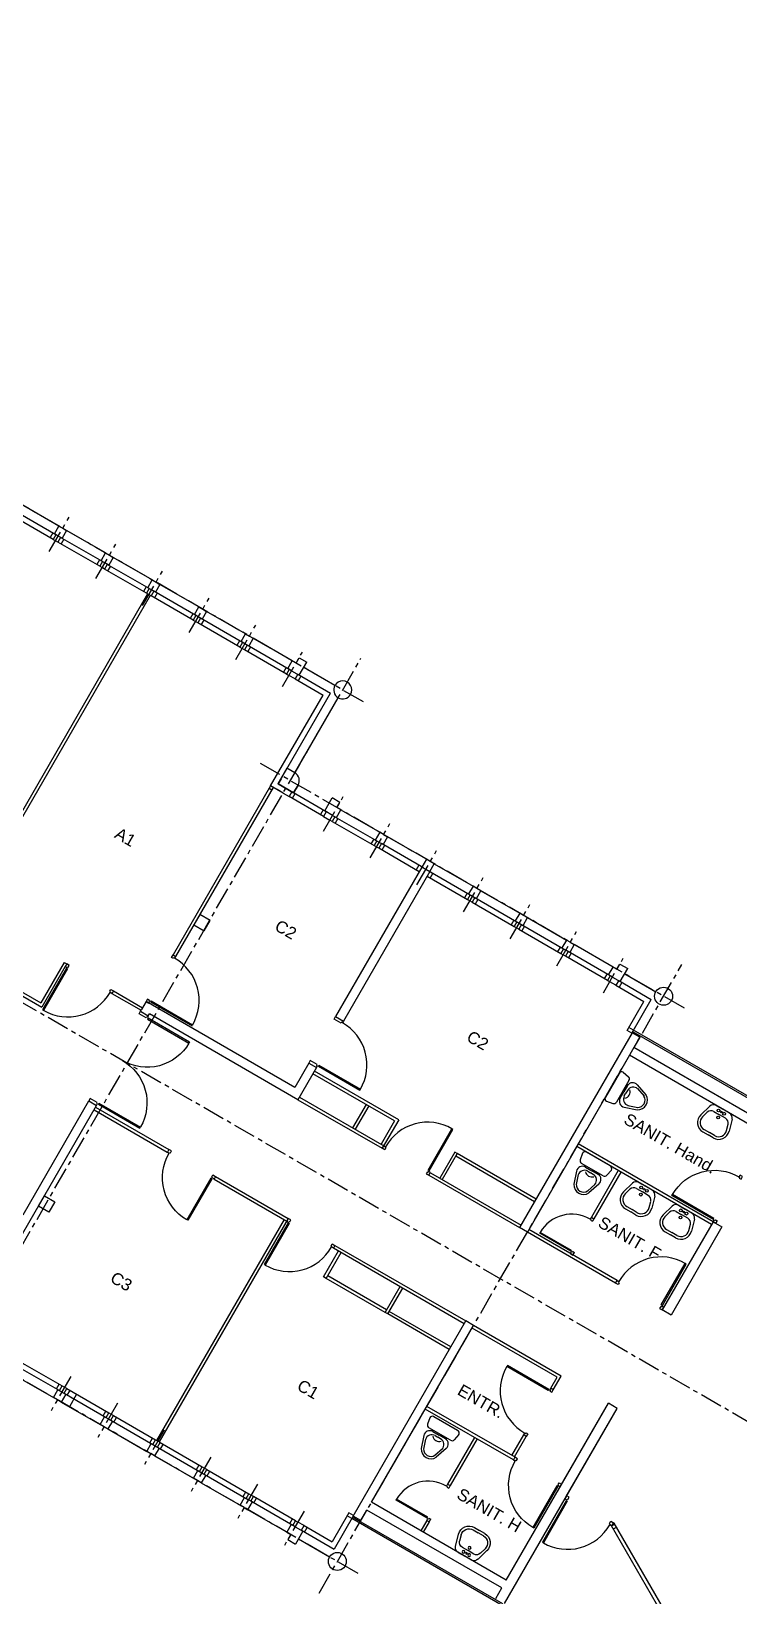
# Model space of a CAD drawing. Extents: x 1614 to 26454, y 2920 to 16595.
# Drawn here: x 4450 to 5632, y 8244 to 10857 of the extents above; entities that cross this region are included whole.
import ezdxf

# ---------------------------------------------------------------- set-up
doc = ezdxf.new("R2010")
doc.units = 0
doc.header["$MEASUREMENT"] = 0
doc.linetypes.add('AXES', pattern=[2, 1.25, -0.25, 0.25, -0.25])
doc.layers.get('0').update_dxf_attribs({"linetype": 'CONTINUOUS'})
for name, color, linetype in [('BA_APPUI_FENETRE', 140, 'CONTINUOUS'), ('BA_AXE_TRAME', 253, 'AXES'), ('BA_BARDAGE', 1, 'CONTINUOUS'), ('BA_CLOISON_EXISTANTE', 4, 'CONTINUOUS'), ('BA_DOUBLAGE', 134, 'CONTINUOUS'), ('BA_MENUIS_EXTERIEURE', 6, 'CONTINUOUS'), ('BA_MENUIS_INTERIEURE', 202, 'CONTINUOUS'), ('BA_STRUCTURE', 5, 'CONTINUOUS'), ('EQ_SANITAIRE', 60, 'CONTINUOUS'), ('TXT_REP_PIECE', 3, 'CONTINUOUS')]:
    doc.layers.add(name, color=color, linetype=linetype)

# ---------------------------------------------------------------- blocks, each defined once
blk = doc.blocks.new('WC')
for p, q in [((-5, 27.9), (-16.3, 25.7)), ((-35.6, 21.6), (-56.7, 14.5)), ((-39.3, 16.2), (-55.4, 10.7)), ((-26.4, 5.3), (-26.4, 0)), ((-26.4, -5.3), (-26.4, 0)), ((-20.3, 14), (-22.5, 14)), ((-22.4, 12.2), (-22.4, 0)), ((-22.4, -12.2), (-22.4, 0)), ((-20.3, -20.8), (-20.3, 20.8)), ((0, -22.9), (0, 22.9)), ((-35.6, -21.6), (-56.7, -14.5)), ((-39.3, -16.2), (-55.4, -10.7)), ((-20.3, -14), (-22.5, -14)), ((-5, -27.9), (-16.3, -25.7))]:
    blk.add_line(p, q)
for centre, radius, start, end in [((-5, 22.9), 5, 0, 90), ((-49.5, 0), 16.2, 116.4444, 180), ((-49.5, -0.4), 16.2, 178.1961, 178.7319), ((-49.5, 0), 16.2, 180, 243.5556), ((-49.5, 0), 12.2, 116.4444, 180), ((-49.5, 0), 12.2, 180, 243.5556), ((-37.4, 5.3), 11, 0, 102.4), ((-32.4, 12.2), 10, 0, 108.6162), ((-21.2, 0), 11.5, 134.9643, 225.0357), ((-15.3, 20.8), 5, 101.0796, 180), ((-37.4, -5.3), 11, 257.6, 0), ((-32.4, -12.2), 10, 251.3838, 0), ((-15.3, -20.8), 5, 180, 258.9204), ((-5, -22.9), 5, 270, 0)]:
    blk.add_arc(centre, radius, start, end)
blk = doc.blocks.new('LAV60')
for p, q in [((-14.4, 0), (0, 0)), ((14.4, 0), (0, 0)), ((-24, -7.3), (-30.4, -29.5)), ((-25.6, -30.9), (-22.3, -19.3)), ((-12.7, -12), (0, -12)), ((12.7, -12), (0, -12)), ((25.6, -30.9), (22.3, -19.3)), ((24, -7.3), (30.4, -29.5)), ((-11.2, -50), (0, -50)), ((-11.2, -55), (0, -55)), ((11.2, -50), (0, -50)), ((11.2, -55), (0, -55))]:
    blk.add_line(p, q)
for centre, radius in [((-6, -6), 2.61), ((0, -17.8), 2.54), ((0, -6), 1.44), ((6, -6), 2.61)]:
    blk.add_circle(centre, radius)
for centre, radius, start, end in [((-14.4, -10), 10, 90, 164.0546), ((14.4, -10), 10, 15.9454, 90), ((-12.7, -22), 10, 90, 164.0546), ((12.7, -22), 10, 15.9454, 90), ((-11.2, -35), 20, 164.0546, 270), ((-11.2, -35), 15, 164.0546, 270), ((11.2, -35), 20, 270, 15.9454), ((11.2, -35), 15, 270, 15.9454)]:
    blk.add_arc(centre, radius, start, end)
blk = doc.blocks.new('P80_5')
for p, q in [((-5.5, 6.5), (-5.5, 86.6)), ((-3.5, 86.5), (-5.5, 86.5)), ((-3.5, 6.5), (-3.5, 86.5)), ((-90, 0), (-90, 5)), ((-90, 5), (-86.5, 5)), ((-85, 0), (-90, 0)), ((-86.5, 5), (-86.5, 3.5)), ((-86.5, 3.5), (-85, 3.5)), ((-85, 3.5), (-85, 0)), ((-3.5, 6.5), (-5.5, 6.5)), ((-5, 3.5), (-5, 0)), ((-3.5, 3.5), (-5, 3.5)), ((-5, 0), (0, 0)), ((0, 5), (-3.5, 5)), ((-3.5, 5), (-3.5, 3.5)), ((0, 0), (0, 5))]:
    blk.add_line(p, q)
for centre, radius, start, end in [((-5.6, 5.7), 80.9, 89.9501, 180.4961), ((-5.5, 6.5), 0, 180, 270), ((-5, 3.5), 0, 180, 270)]:
    blk.add_arc(centre, radius, start, end)
blk = doc.blocks.new('baie1')
at = {"layer": 'BA_APPUI_FENETRE'}
blk.add_line((7.5, -5), (82.5, -5), dxfattribs=at)
at = {"layer": 'BA_DOUBLAGE'}
for p, q in [((4.5, 19), (0, 19)), ((85.5, 19), (90, 19))]:
    blk.add_line(p, q, dxfattribs=at)
at = {"layer": 'BA_MENUIS_EXTERIEURE'}
for p, q in [((4.5, 19), (85.5, 19)), ((4.5, 10), (4.5, 19)), ((4.5, 10), (85.5, 10)), ((10.5, 10), (10.5, 19)), ((79.5, 10), (79.5, 19)), ((85.5, 10), (85.5, 19))]:
    blk.add_line(p, q, dxfattribs=at)
at = {"layer": 'BA_STRUCTURE'}
for points in [[(0, 10), (7.5, 10), (7.5, -5), (0, -5)], [(90, -5), (82.5, -5), (82.5, 10), (90, 10)]]:
    blk.add_lwpolyline(points, dxfattribs=at)
blk = doc.blocks.new('baie2')
at = {"layer": 'BA_DOUBLAGE'}
blk.add_line((-12, 19), (0, 19), dxfattribs=at)
at = {"layer": 'BA_MENUIS_EXTERIEURE'}
for p, q in [((-78.3, 10), (-78.3, 19)), ((-12, 19), (-78.3, 19)), ((-12, 10), (-78.3, 10)), ((-72.3, 10), (-72.3, 19)), ((-18, 10), (-18, 19)), ((-12, 10), (-12, 19))]:
    blk.add_line(p, q, dxfattribs=at)
at = {"layer": 'BA_STRUCTURE'}
for p, q in [((-75, 0), (-75, 10)), ((0, 10), (-15, 10)), ((-15, 10), (-15, -15)), ((0, -15), (-15, -15)), ((0, -5), (0, -15))]:
    blk.add_line(p, q, dxfattribs=at)
blk = doc.blocks.new('P160_15')
for p, q in [((3.5, 16.5), (3.5, 96.5)), ((3.5, 96.5), (5.5, 96.5)), ((5.5, 16.5), (5.5, 96.6)), ((167.5, 16.5), (167.5, 96.6)), ((169.5, 96.5), (167.5, 96.5)), ((169.5, 16.5), (169.5, 96.5)), ((0, 0), (0, 15)), ((0, 15), (3.5, 15)), ((5, 0), (0, 0)), ((3.5, 16.5), (5.5, 16.5)), ((3.5, 15), (3.5, 13.5)), ((3.5, 13.5), (5, 13.5)), ((5, 13.5), (5, 0)), ((169.5, 16.5), (167.5, 16.5)), ((168, 13.5), (168, 0)), ((169.5, 13.5), (168, 13.5)), ((168, 0), (173, 0)), ((169.5, 15), (169.5, 13.5)), ((173, 15), (169.5, 15)), ((173, 0), (173, 15))]:
    blk.add_line(p, q)
for centre, radius, start, end in [((5.6, 15.7), 80.9, 359.5039, 90.0499), ((167.4, 15.7), 80.9, 89.9501, 180.4961), ((5, 13.5), 0, 270, 0), ((5.5, 16.5), 0, 270, 0), ((167.5, 16.5), 0, 180, 270), ((168, 13.5), 0, 180, 270)]:
    blk.add_arc(centre, radius, start, end)

msp = doc.modelspace()

# ---------------------------------------------------------------- linework, layer by layer
at = {"layer": 'BA_APPUI_FENETRE'}
for p, q in [((4957.3, 9764.3), (4905.3, 9794.3)), ((4890.3, 9618.3), (4962.8, 9743.9)), ((5110.1, 9474), (5045.2, 9511.5)), ((5123.1, 9466.5), (5188.1, 9429)), ((5441.4, 9282.8), (5493.3, 9252.8)), ((4500.2, 8567.6), (4565.1, 8530.1)), ((4578.1, 8522.6), (4643.1, 8485.1)), ((4896.4, 8338.8), (4948.3, 8308.8))]:
    msp.add_line(p, q, dxfattribs=at)
at = {"layer": 'BA_AXE_TRAME', "ltscale": 30}
for p, q in [((5004.9, 9736.8), (3065, 10856.8)), ((6329.4, 8140.8), (2705, 10233.3)), ((4480.1, 9987.8), (4513.2, 10045.1)), ((4558, 9942.8), (4591.1, 10000.1)), ((4636, 9897.8), (4669.1, 9955.1)), ((4713.9, 9852.8), (4747, 9910.1)), ((4791.9, 9807.8), (4825, 9865.1)), ((4219.7, 8456.9), (5000.8, 9809.8)), ((4869.8, 9762.8), (4902.9, 9820.1)), ((5541, 9225.3), (4827.3, 9637.4)), ((4938.2, 9521.2), (4971.3, 9578.6)), ((5016.1, 9476.2), (5049.2, 9533.6)), ((5094.1, 9431.2), (5127.2, 9488.6)), ((5172, 9386.2), (5205.1, 9443.6)), ((5250, 9341.2), (5283.1, 9398.6)), ((5327.9, 9296.2), (5361, 9353.6)), ((5405.8, 9251.2), (5438.9, 9308.6)), ((4930.8, 8248.4), (5536.9, 9298.2)), ((4996, 8281.3), (4282.3, 8693.4)), ((4516.2, 8610.4), (4483.1, 8553.1)), ((4594.2, 8565.4), (4561.1, 8508.1)), ((4672.1, 8520.4), (4639, 8463.1)), ((4750.1, 8475.4), (4717, 8418.1)), ((4828, 8430.4), (4794.9, 8373.1)), ((4905.9, 8385.4), (4872.8, 8328.1))]:
    msp.add_line(p, q, dxfattribs=at)
at = {"layer": 'BA_BARDAGE', "ltscale": 30}
for p, q in [((5453.8, 9184.4), (5456.3, 9188.7)), ((5453.8, 9184.4), (5456.3, 9188.7)), ((5706, 9041.1), (5454.8, 9186.1)), ((5707.5, 9043.7), (5456.3, 9188.7)), ((4987.8, 8377.2), (4985.3, 8372.9)), ((5236.5, 8227.9), (4985.3, 8372.9)), ((5238, 8230.5), (4986.8, 8375.5))]:
    msp.add_line(p, q, dxfattribs=at)
at = {"layer": 'BA_CLOISON_EXISTANTE'}
for p, q in [((4644.4, 9917.3), (4301.4, 9323.2)), ((4648.7, 9914.8), (4308.2, 9325.1)), ((4849.9, 9596.6), (4686.9, 9314.3)), ((4854.2, 9594.1), (4691.2, 9311.8)), ((4301.4, 9323.2), (4467.6, 9227.2)), ((4303.9, 9327.6), (4465.8, 9234.1)), ((4504.9, 9301.8), (4465.8, 9234.1)), ((4504.9, 9301.8), (4509.3, 9299.3)), ((4506.8, 9295), (4467.6, 9227.2)), ((4584.7, 9250), (4633.5, 9221.8)), ((4587.2, 9254.3), (4636, 9226.1)), ((5063.8, 9038.9), (4923.1, 9120.1)), ((5057, 9037.1), (4920.6, 9115.8)), ((4895.6, 9072.5), (5036.3, 8991.3)), ((4898.1, 9076.8), (5038.8, 8995.6)), ((4554.9, 9055.6), (4677.3, 8984.9)), ((4557.4, 9059.9), (4679.8, 8989.3)), ((5009.4, 9064.6), (4986.9, 9025.6)), ((5013.7, 9062.1), (4991.2, 9023.1)), ((5057, 9037.1), (5034.5, 8998.1)), ((5063.8, 9038.9), (5036.3, 8991.3)), ((5586.5, 8864.1), (5361.3, 8994.1)), ((5589, 8868.5), (5363.8, 8998.5)), ((5157.4, 8984.9), (5132.4, 8941.6)), ((5161.7, 8982.4), (5136.7, 8939.1)), ((5161.7, 8982.4), (5157.4, 8984.9)), ((4755.3, 8939.9), (4876.7, 8869.8)), ((4757.8, 8944.3), (4879.2, 8874.1)), ((5114.3, 8946.3), (5265.8, 8858.8)), ((5116.8, 8950.6), (5268.3, 8863.1)), ((5430.6, 8954.1), (5385.6, 8876.2)), ((5434.9, 8951.6), (5389.9, 8873.7)), ((4872.4, 8872.3), (4659.4, 8503.4)), ((4879.2, 8874.1), (4663.7, 8500.9)), ((5426.1, 8766.3), (5278.8, 8851.3)), ((5428.6, 8770.6), (5281.3, 8855.6)), ((4938.3, 8776.5), (4963.3, 8819.8)), ((4942.7, 8774), (4967.7, 8817.3)), ((4954.7, 8824.8), (5173.3, 8698.5)), ((4957.2, 8829.1), (5175.8, 8702.9)), ((4942.7, 8774), (4938.3, 8776.5)), ((5041.2, 8717.1), (5066.2, 8760.4)), ((5045.5, 8714.6), (5070.5, 8757.9)), ((5045.5, 8714.6), (5041.2, 8717.1)), ((5328.4, 8609), (5186.3, 8691)), ((5335.2, 8610.9), (5188.8, 8695.4)), ((5317.7, 8590.6), (5328.4, 8609)), ((5322, 8588.1), (5335.2, 8610.9)), ((5255.6, 8470.9), (5108.3, 8555.9)), ((5258.1, 8475.3), (5110.8, 8560.3)), ((5190.6, 8508.4), (5145.6, 8430.5)), ((5194.9, 8505.9), (5149.9, 8428)), ((5252.9, 8478.3), (5272.7, 8512.6)), ((5257.2, 8475.8), (5277, 8510.1)), ((5110.6, 8369.9), (5100.6, 8352.6)), ((5114.9, 8367.4), (5104.9, 8350.1))]:
    msp.add_line(p, q, dxfattribs=at)
at = {"layer": 'BA_DOUBLAGE'}
for p, q in [((4890.7, 9775.1), (4880.4, 9781.1)), ((4870.8, 9584.5), (4860.7, 9590.3)), ((4870.8, 9584.5), (4860.7, 9590.3)), ((4870.8, 9584.5), (4860.7, 9590.3)), ((4870.8, 9584.5), (4860.7, 9590.3)), ((4870.8, 9584.5), (4860.7, 9590.3)), ((4870.8, 9584.5), (4860.7, 9590.3)), ((4870.8, 9584.5), (4860.7, 9590.3)), ((4870.8, 9584.5), (4880.9, 9578.7)), ((4870.8, 9584.5), (4880.9, 9578.7)), ((4870.8, 9584.5), (4880.9, 9578.7)), ((4870.8, 9584.5), (4880.9, 9578.7)), ((4870.8, 9584.5), (4880.9, 9578.7)), ((4870.8, 9584.5), (4880.9, 9578.7)), ((4952.6, 9537.3), (4948.7, 9539.5)), ((5030.6, 9492.3), (5026.7, 9494.5)), ((5178.7, 9406.8), (5182.6, 9404.5)), ((5426.8, 9263.5), (5416.4, 9269.5)), ((4509.6, 8589.9), (4505.7, 8592.1)), ((4579.7, 8549.4), (4583.6, 8547.1)), ((4583.6, 8547.1), (4587.5, 8544.9)), ((4657.7, 8504.4), (4661.6, 8502.1)), ((4905.8, 8361.1), (4895.4, 8367.1))]:
    msp.add_line(p, q, dxfattribs=at)
at = {"layer": 'BA_MENUIS_EXTERIEURE'}
for p, q in [((4895.2, 9782.9), (4890.7, 9775.1)), ((4890.7, 9775.1), (4937.4, 9748.1)), ((4895.2, 9782.9), (4949.7, 9751.4)), ((4900.4, 9779.9), (4895.9, 9772.1)), ((4849.9, 9596.6), (4937.4, 9748.1)), ((4862.3, 9599.8), (4949.7, 9751.4)), ((4870.8, 9584.5), (4849.9, 9596.6)), ((4870.8, 9584.5), (4880.9, 9578.7)), ((5035.1, 9500.1), (5030.6, 9492.3)), ((5098.1, 9453.3), (5030.6, 9492.3)), ((5105.2, 9459.6), (5035.1, 9500.1)), ((5040.3, 9497.1), (5035.8, 9489.3)), ((5097.4, 9464.1), (5092.9, 9456.3)), ((5102.6, 9461.1), (5098.1, 9453.3)), ((5115.6, 9453.6), (5111.1, 9445.8)), ((5111.1, 9445.8), (5178.7, 9406.8)), ((5113, 9455.1), (5183.2, 9414.6)), ((5120.8, 9450.6), (5116.3, 9442.8)), ((5178, 9417.6), (5173.5, 9409.8)), ((5183.2, 9414.6), (5178.7, 9406.8)), ((5431.3, 9271.3), (5426.8, 9263.5)), ((5426.8, 9263.5), (5473.5, 9236.5)), ((5431.3, 9271.3), (5485.8, 9239.8)), ((5436.5, 9268.3), (5432, 9260.5)), ((5445.5, 9188), (5473.5, 9236.5)), ((5453.3, 9183.5), (5485.8, 9239.8)), ((5453.3, 9183.5), (5445.5, 9188)), ((5456.3, 9188.7), (5448.5, 9193.2)), ((4505.1, 8582.1), (4509.6, 8589.9)), ((4505.1, 8582.1), (4575.2, 8541.6)), ((4509.6, 8589.9), (4579.7, 8549.4)), ((4510.3, 8579.1), (4514.8, 8586.9)), ((4525.7, 8580.6), (4513.7, 8559.8)), ((4570, 8544.6), (4574.5, 8552.4)), ((4575.2, 8541.6), (4579.7, 8549.4)), ((4583, 8537.1), (4587.5, 8544.9)), ((4587.5, 8544.9), (4657.7, 8504.4)), ((4583, 8537.1), (4653.2, 8496.6)), ((4588.2, 8534.1), (4592.7, 8541.9)), ((4648, 8499.6), (4652.5, 8507.4)), ((4653.2, 8496.6), (4657.7, 8504.4)), ((4901.3, 8353.3), (4905.8, 8361.1)), ((4905.8, 8361.1), (4952.5, 8334.1)), ((4980.5, 8382.6), (4952.5, 8334.1)), ((4988.3, 8378.1), (4955.8, 8321.8)), ((4985.3, 8372.9), (4977.5, 8377.4)), ((4988.3, 8378.1), (4980.5, 8382.6)), ((4901.3, 8353.3), (4955.8, 8321.8)), ((4906.5, 8350.3), (4911, 8358.1))]:
    msp.add_line(p, q, dxfattribs=at)
at = {"layer": 'BA_MENUIS_INTERIEURE'}
for p, q in [((4851.7, 9589.7), (4847.4, 9592.2)), ((4956, 9207.1), (4958.5, 9211.4)), ((4967.7, 9200.4), (4956, 9207.1)), ((4958.5, 9211.4), (4971.5, 9203.9)), ((4968.4, 9201.7), (4967.7, 9200.4)), ((4969.7, 9200.9), (4968.4, 9201.7)), ((4971.5, 9203.9), (4969.7, 9200.9)), ((4916, 9137.8), (4913.5, 9133.5)), ((4913.5, 9133.5), (4926.5, 9126)), ((4927.7, 9131.1), (4916, 9137.8)), ((4926.5, 9126), (4928.2, 9129)), ((4926.9, 9129.8), (4927.7, 9131.1)), ((4928.2, 9129), (4926.9, 9129.8)), ((4929.6, 9128.3), (4930.6, 9130)), ((4929.6, 9128.3), (4998.8, 9088.3)), ((4930.6, 9130), (4999.9, 9090)), ((4998.8, 9088.3), (4999.8, 9090)), ((5290.8, 8902.1), (5159.2, 8978.1)), ((5293.3, 8906.4), (5161.7, 8982.4)), ((5385.6, 8876.2), (5383.7, 8872.8)), ((5383.7, 8872.8), (5384.7, 8872.3)), ((5384.7, 8872.3), (5384.1, 8871.3)), ((5384.1, 8871.3), (5387.4, 8869.4)), ((5385.6, 8876.2), (5389.9, 8873.7)), ((5389.9, 8873.7), (5387.4, 8869.4)), ((5299.6, 8849.5), (5300.4, 8850.8)), ((5351.6, 8819.5), (5299.6, 8849.5)), ((5352.3, 8820.8), (5300.3, 8850.9)), ((5350.6, 8815.6), (5352.6, 8818.9)), ((5350.6, 8815.6), (5354.9, 8813.1)), ((5351.6, 8819.5), (5352.3, 8820.8)), ((5352.6, 8818.9), (5353.5, 8818.4)), ((5353.5, 8818.4), (5354.1, 8819.4)), ((5354.1, 8819.4), (5357.4, 8817.4)), ((5354.9, 8813.1), (5357.4, 8817.4)), ((5041.2, 8717.1), (4942.7, 8774)), ((5043.7, 8721.4), (4945.2, 8778.3)), ((5148.3, 8655.2), (5045.5, 8714.6)), ((5150.8, 8659.6), (5048, 8718.9)), ((5145.6, 8430.5), (5143.7, 8427.1)), ((5143.7, 8427.1), (5144.6, 8426.6)), ((5144.6, 8426.6), (5144.1, 8425.6)), ((5144.1, 8425.6), (5147.4, 8423.7)), ((5145.6, 8430.5), (5149.9, 8428)), ((5149.9, 8428), (5147.4, 8423.7)), ((5059.6, 8403.8), (5060.4, 8405.1)), ((5111.6, 8373.8), (5059.6, 8403.8)), ((5112.3, 8375.1), (5060.3, 8405.1)), ((5343.8, 8402.8), (5303.8, 8333.5)), ((5345.5, 8401.8), (5305.5, 8332.4)), ((5344, 8410.1), (5341.5, 8405.8)), ((5341.5, 8405.8), (5344.5, 8404.1)), ((5343.8, 8402.8), (5345.5, 8401.8)), ((5348.8, 8408.5), (5344.5, 8411)), ((5344.5, 8404.1), (5345.3, 8405.4)), ((5345.3, 8405.4), (5346.6, 8404.6)), ((5346.6, 8404.6), (5348.8, 8408.5)), ((5110.6, 8369.9), (5112.5, 8373.2)), ((5110.6, 8369.9), (5114.9, 8367.4)), ((5111.6, 8373.8), (5112.3, 8375.1)), ((5112.5, 8373.2), (5113.5, 8372.7)), ((5113.5, 8372.7), (5114.1, 8373.6)), ((5114.1, 8373.6), (5117.4, 8371.7)), ((5114.9, 8367.4), (5117.4, 8371.7)), ((5415.9, 8364.6), (5418.1, 8368.5)), ((5417.2, 8363.9), (5415.9, 8364.6)), ((5416.4, 8362.6), (5417.2, 8363.9)), ((5419.5, 8360.8), (5416.4, 8362.6)), ((5418.1, 8368.5), (5422.5, 8366)), ((5422.5, 8366), (5419.5, 8360.8)), ((5419.5, 8360.8), (5424.6, 8363.8)), ((5423.8, 8365.2), (5422.5, 8366)), ((5582.5, 8090.4), (5423.8, 8365.2)), ((5575.6, 8090.4), (5419.5, 8360.8)), ((5422.5, 8355.6), (5427.6, 8358.6)), ((5303.8, 8333.5), (5305.5, 8332.5))]:
    msp.add_line(p, q, dxfattribs=at)
for centre, radius, start, end in [((4929.9, 9130.5), 80.9, 329.9501, 60.4961), ((4927.7, 9131.1), 0, 60, 150), ((4930.6, 9130), 0, 60, 150), ((5352.9, 8820.6), 60.7, 59.5039, 150.0499), ((5352.3, 8820.8), 0, 330, 60), ((5354.1, 8819.4), 0, 330, 60), ((5112.9, 8374.8), 60.7, 59.5039, 150.0499), ((5345.5, 8401.8), 0, 330, 60), ((5346.6, 8404.6), 0, 330, 60), ((5112.3, 8375.1), 0, 330, 60), ((5114.1, 8373.6), 0, 330, 60), ((5346, 8402.4), 80.9, 239.9501, 330.4961)]:
    msp.add_arc(centre, radius, start, end, dxfattribs=at)
at = {"layer": 'BA_STRUCTURE'}
for p, q in [((4892.4, 9801.8), (4897.4, 9810.5)), ((4897.4, 9810.5), (4910.3, 9803)), ((4897.8, 9781.4), (4910.3, 9803)), ((4884.9, 9788.9), (4897.8, 9781.4)), ((4877.2, 9625.9), (4862.2, 9599.9)), ((4890.3, 9618.3), (4877.2, 9625.9)), ((4862.3, 9599.8), (4869.8, 9612.9)), ((4862.3, 9599.8), (4869.8, 9612.9)), ((4869.8, 9612.8), (4862.3, 9599.8)), ((4869.8, 9612.8), (4862.3, 9599.8)), ((4867.3, 9608.5), (4862.3, 9599.8)), ((4867.3, 9608.5), (4862.3, 9599.8)), ((4867.3, 9608.5), (4862.3, 9599.8)), ((4867.3, 9608.5), (4862.3, 9599.8)), ((4867.3, 9608.5), (4862.3, 9599.8)), ((4867.3, 9608.5), (4862.3, 9599.8)), ((4862.3, 9599.8), (4888.3, 9584.8)), ((4888.3, 9584.8), (4862.3, 9599.8)), ((4862.3, 9599.8), (4888.3, 9584.8)), ((4862.3, 9599.8), (4888.3, 9584.8)), ((4888.3, 9584.8), (4862.3, 9599.8)), ((4888.3, 9584.8), (4895.8, 9597.9)), ((4888.3, 9584.8), (4895.8, 9597.9)), ((4888.3, 9584.8), (4895.8, 9597.9)), ((4888.3, 9584.8), (4895.8, 9597.9)), ((4888.3, 9584.8), (4895.8, 9597.9)), ((4895.8, 9597.8), (4888.3, 9584.8)), ((4895.8, 9597.8), (4888.3, 9584.8)), ((4895.8, 9597.8), (4888.3, 9584.8)), ((4893.3, 9593.5), (4888.3, 9584.8)), ((4893.3, 9593.5), (4888.3, 9584.8)), ((4893.3, 9593.5), (4888.3, 9584.8)), ((4893.3, 9593.5), (4888.3, 9584.8)), ((5102.6, 9461.1), (4958.5, 9211.4)), ((5115.6, 9453.6), (4971.5, 9203.9)), ((5420.9, 9277.3), (5433.9, 9269.8)), ((5428.4, 9290.3), (5433.4, 9299)), ((5433.4, 9299), (5446.4, 9291.5)), ((5433.9, 9269.8), (5446.4, 9291.5)), ((4632.6, 9220.2), (4634.4, 9223.3)), ((4641.9, 9236.3), (4634.4, 9223.3)), ((4890.1, 9093), (4641.9, 9236.3)), ((4645.6, 9212.7), (4647.4, 9215.8)), ((4895.6, 9072.5), (4647.4, 9215.8)), ((5453.8, 9184.4), (5265.8, 8858.8)), ((5466.8, 9176.9), (5453.8, 9184.4)), ((5466.8, 9176.9), (5456.8, 9159.6)), ((5449.3, 9146.6), (5278.8, 8851.3)), ((5674.5, 9016.6), (5449.3, 9146.6)), ((5682, 9029.6), (5456.8, 9159.6)), ((4913.5, 9133.5), (4890.1, 9093)), ((4926.5, 9126), (4895.6, 9072.5)), ((4436.4, 8880.4), (4546.1, 9070.4)), ((4391.9, 8773.3), (4559.1, 9062.9)), ((5278.8, 8851.3), (5265.8, 8858.8)), ((5589, 8868.5), (5504, 8721.3)), ((5603.7, 8860), (5518.7, 8712.8)), ((5589, 8868.5), (5603.7, 8860)), ((4987.8, 8377.2), (5175.8, 8702.9)), ((5188.8, 8695.4), (5175.8, 8702.9)), ((5518.7, 8712.8), (5504, 8721.3)), ((5018.3, 8400.1), (5188.8, 8695.4)), ((5240.7, 8231.2), (5428.7, 8556.9)), ((5243.5, 8270.1), (5414, 8565.4)), ((5329, 8418.1), (5414, 8565.4)), ((5343.7, 8409.6), (5428.7, 8556.9)), ((5428.7, 8556.9), (5414, 8565.4)), ((5000.8, 8369.7), (5010.8, 8387.1)), ((5236, 8257.1), (5010.8, 8387.1)), ((5243.5, 8270.1), (5018.3, 8400.1)), ((5000.8, 8369.7), (4987.8, 8377.2)), ((4883.4, 8346.3), (4878.4, 8337.7)), ((4878.4, 8337.7), (4891.4, 8330.2)), ((4890.9, 8359.3), (4903.9, 8351.8)), ((4903.9, 8351.8), (4891.4, 8330.2)), ((5226, 8239.7), (5236, 8257.1))]:
    msp.add_line(p, q, dxfattribs=at)
for points in [[(5038.7, 9515.3), (5045.2, 9511.5), (5037.7, 9498.6), (5031.2, 9502.3)], [(5116.6, 9470.3), (5110.1, 9474), (5102.6, 9461.1), (5109.1, 9457.3)], [(5109.1, 9457.3), (5115.6, 9453.6), (5123.1, 9466.5), (5116.6, 9470.3)], [(5194.6, 9425.3), (5188.1, 9429), (5180.6, 9416.1), (5187.1, 9412.3)], [(4501.2, 8584.3), (4507.7, 8580.6), (4500.2, 8567.6), (4493.7, 8571.3)], [(4571.6, 8526.3), (4565.1, 8530.1), (4572.6, 8543.1), (4579.1, 8539.3)], [(4579.1, 8539.3), (4585.6, 8535.6), (4578.1, 8522.6), (4571.6, 8526.3)], [(4649.6, 8481.3), (4643.1, 8485.1), (4650.6, 8498.1), (4657.1, 8494.3)]]:
    msp.add_lwpolyline(points, dxfattribs=at)
for points in [[(4739, 9354.6), (4749, 9371.9), (4731.7, 9381.9), (4721.7, 9364.6)], [(4489.2, 8901.8), (4479.2, 8884.5), (4461.9, 8894.5), (4471.9, 8911.8)]]:
    msp.add_lwpolyline(points, close=True, dxfattribs=at)
for centre in [(5506.3, 9245.3), (5506.3, 9245.3), (4961.3, 8301.3), (4961.3, 8301.3)]:
    msp.add_circle(centre, 15, dxfattribs=at)
for centre, start, end in [((4970.3, 9756.8), 330, 150.299), ((4970.3, 9756.8), 150, 330), ((4882.8, 9605.3), 330, 60.1495)]:
    msp.add_arc(centre, 15, start, end, dxfattribs=at)

# ---------------------------------------------------------------- block references
at = {"layer": 'BA_MENUIS_INTERIEURE'}
for p, rotation in [((4641.9, 9236.3), 240), ((4509.3, 9299.3), 150.000000000007), ((5114.3, 8946.3), 330.0000000000001), ((4879.2, 8874.1), 150), ((5504, 8721.3), 329.9999999999998), ((5322, 8588.1), 60.00000000001074)]:
    msp.add_blockref('P80_5', p, dxfattribs=dict(at, rotation=rotation))
at = {"layer": 'BA_MENUIS_INTERIEURE', "xscale": -1}
for name, p, rotation in [('P160_15', (4546.1, 9070.4), 239.9999999999999), ('P80_5', (4757.8, 8944.3), 149.9999999999999), ('P80_5', (5593.3, 8866), 60.00000000000547), ('P80_5', (5336, 8430.3), 149.9999999999999)]:
    msp.add_blockref(name, p, dxfattribs=dict(at, rotation=rotation))
at = {"layer": 'BA_STRUCTURE'}
for p, rotation in [((4500.1, 10022.5), 150.0000000000006), ((4578.1, 9977.5), 150.0000000000006), ((4656, 9932.5), 150.0000000000006), ((4734, 9887.5), 150.0000000000006), ((4811.9, 9842.5), 150.0000000000006), ((4889.9, 9797.5), 150.0000000000006), ((5425.9, 9286), 149.9999999999999), ((4418.2, 8620.7), 329.9999999999998), ((4652.1, 8485.7), 329.9999999999998), ((4730, 8440.7), 329.9999999999998)]:
    msp.add_blockref('baie1', p, dxfattribs=dict(at, rotation=rotation))
at = {"layer": 'BA_STRUCTURE', "xscale": -1}
for name, p, rotation in [('baie2', (4958.2, 9556), 149.9999999999999), ('baie1', (4958.2, 9556), 149.9999999999999), ('baie1', (5192.1, 9421), 149.9999999999999), ('baie1', (5270, 9376), 149.9999999999999), ('baie1', (4885.9, 8350.7), 329.9999999999998)]:
    msp.add_blockref(name, p, dxfattribs=dict(at, rotation=rotation))
at = {"layer": 'EQ_SANITAIRE'}
for p, rotation in [((5420.5, 9096.6), 149.9999999999999), ((5397.4, 8973.3), 59.99999999999994), ((5142.4, 8531.6), 59.99999999999451)]:
    msp.add_blockref('WC', p, dxfattribs=dict(at, rotation=rotation))
at = {"layer": 'EQ_SANITAIRE', "yscale": 0.9, "zscale": 0.9}
for p, xscale, rotation in [((5605.3, 9056.5), 0.9, 329.9999999999998), ((5476.2, 8927.8), 0.9, 329.9999999999998), ((5542.4, 8889.6), 0.9, 329.9999999999998), ((5174.3, 8310), -0.9, 149.9999999999999)]:
    msp.add_blockref('LAV60', p, dxfattribs=dict(at, xscale=xscale, rotation=rotation))

# ---------------------------------------------------------------- texts
at = {"layer": 'TXT_REP_PIECE', "char_height": 20, "attachment_point": 5, "rotation": 330}
for s, insert, width in [('{\\fArial|b0|i0|c0|p34;A1}', (4607.3, 9511.1), 224.767), ('{\\fArial|b0|i0|c0|p34;C2}', (4875.2, 9356.5), 224.767), ('{\\fArial|b0|i0|c0|p34;C2}', (5195.8, 9171.4), 224.767), ('{\\fArial|b0|i0|c0|p34;SANIT. Hand.}', (5517.5, 8999.3), 169.541), ('{\\fArial|b0|i0|c0|p34;SANIT. F}', (5449.6, 8841.3), 224.767), ('{\\fArial|b0|i0|c0|p34;C3}', (4600.5, 8768.9), 224.767), ('{\\fArial|b0|i0|c0|p34;C1}', (4912.5, 8588.8), 224.767), ('{\\fArial|b0|i0|c0|p34;ENTR.}', (5201.4, 8568.9), 224.767), ('{\\fArial|b0|i0|c0|p34;SANIT. H}', (5215, 8386.8), 224.767)]:
    msp.add_mtext(s, dxfattribs=dict(at, insert=insert, width=width))

doc.saveas('drawing.dxf')
